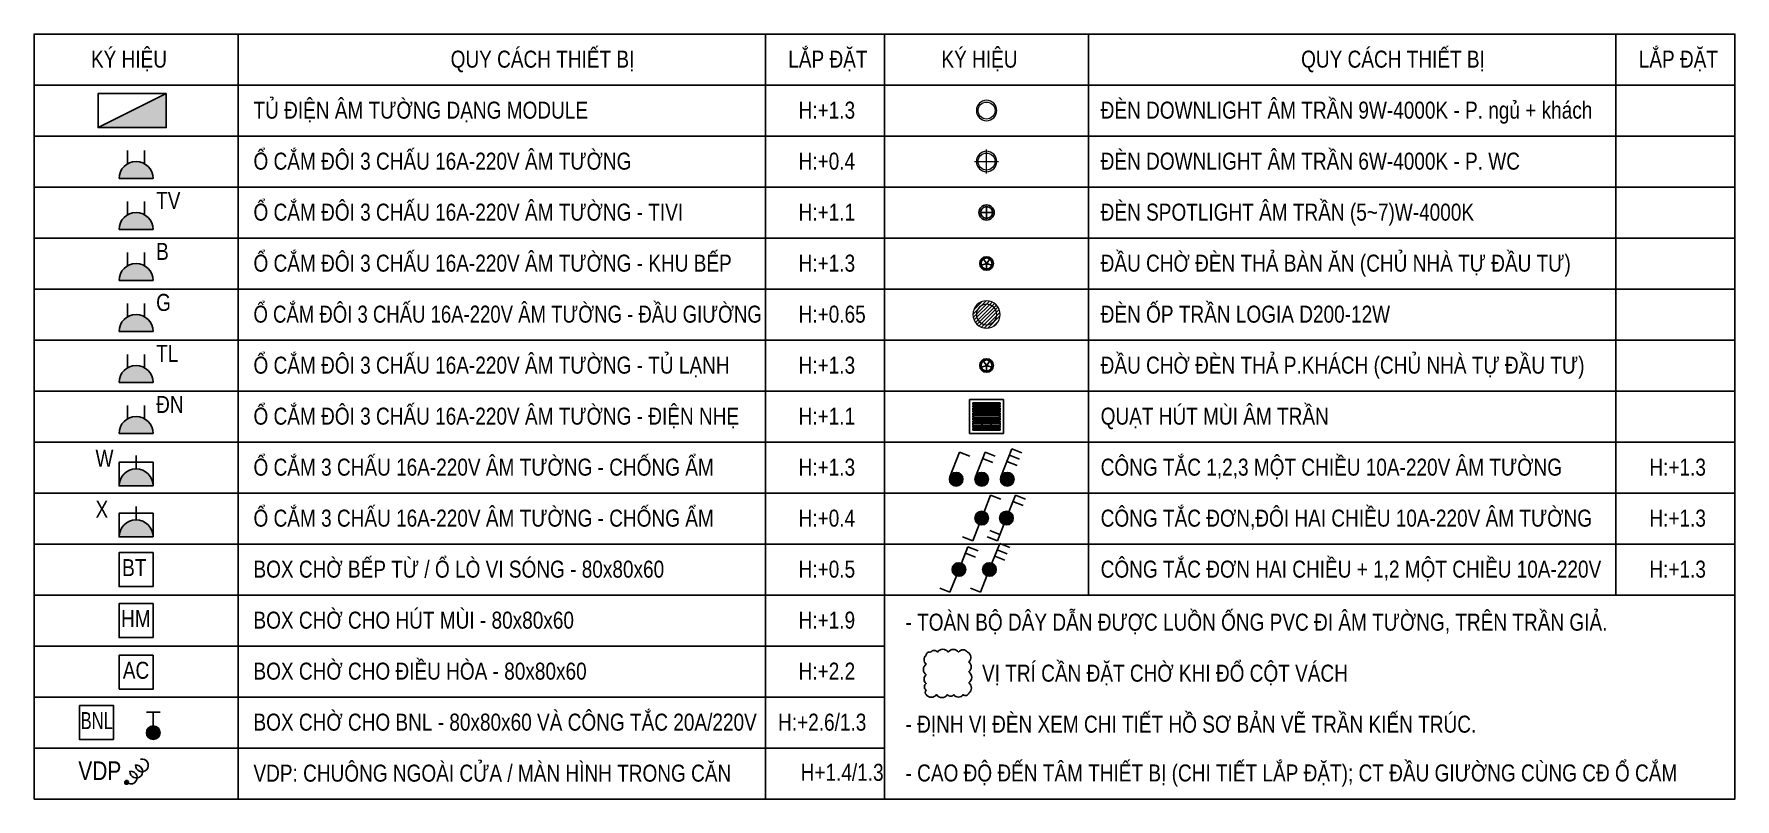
# Model space of a CAD drawing. Header units: millimetres. Extents: x 28993 to 38993, y 174478 to 178978.
import ezdxf
from ezdxf.enums import TextEntityAlignment as Align

# ---------------------------------------------------------------- set-up
doc = ezdxf.new("R2010")
doc.units = ezdxf.units.MM
doc.header["$LTSCALE"] = 100
for name, color, linetype, lineweight in [('A-DETL-GENF', 251, 'Continuous', 5), ('E-LITE-EQPM', 33, 'Continuous', 9), ('E-LITE-EQPM-OTLN', 33, 'Continuous', 9)]:
    doc.layers.add(name, color=color, linetype=linetype, lineweight=lineweight)
for name, color, linetype in [('AV-E-LT-Thiết bị chiếu sáng', 50, 'Continuous'), ('AV-E-PW-Thiết bị điện động lực', 50, 'Continuous'), ('AV-E-PW-Tủ điện', 50, 'Continuous'), ('AV-ME-Frame', 150, 'Continuous'), ('AV-ME-Text', 3, 'Continuous')]:
    doc.layers.add(name, color=color, linetype=linetype)
doc.styles.add('ARIAL', font='arial.ttf')
doc.styles.add('AV-ME-Text', font='arial.ttf', dxfattribs={"width": 0.8})
doc.styles.add('E-Arial', font='arial.ttf', dxfattribs={"width": 0.7})

# ---------------------------------------------------------------- blocks, each defined once
blk = doc.blocks.new('*U2')
blk.add_hatch(color=256).paths.add_polyline_path([(150, 50), (-250, 250), (-250, 50)])
blk.add_line((-250, 250), (150, 50))
blk.add_lwpolyline([(-250, 250), (-250, 50), (150, 50), (150, 250)], close=True)
at = {"style": 'E-Arial', "width": 0.7}
blk.add_attdef('1', (-28.8, 316.5), '', height=100, dxfattribs=at)
blk = doc.blocks.new('AV-E-O cam doi 3 chau')
at = {"transparency": 33554483}
h = blk.add_hatch(color=256, dxfattribs=at)
h.dxf.hatch_style = 1
h.paths.add_polyline_path([(-100, 0), (100, 0, 1)])
for points in [[(-50, 86.6), (-50, 165)], [(50, 86.6), (50, 165)], [(-100, 0), (100, 0)]]:
    blk.add_lwpolyline(points)
blk.add_arc((0, 0), 100, 0, 180)
at = {"style": 'AV-ME-Text'}
blk.add_attdef('1', (67.9, 178.6), '', height=100, dxfattribs=at)
blk = doc.blocks.new('AV-E-O cam don 3 chau chong am')
at = {"transparency": 33554483}
h = blk.add_hatch(color=256, dxfattribs=at)
h.dxf.hatch_style = 1
h.paths.add_polyline_path([(-100, 0), (100, 0, 1)])
at = {"color": 250}
blk.add_lwpolyline([(-100, 0), (100, 0), (100, 139.2), (-100, 139.2)], close=True, dxfattribs=at)
for points in [[(0, 100), (0, 178.4)], [(-100, 0), (100, 0)]]:
    blk.add_lwpolyline(points)
blk.add_arc((0, 0), 100, 0, 180)
at = {"style": 'AV-ME-Text'}
blk.add_attdef('W', (67.9, 178.6), '', height=100, dxfattribs=at)
blk = doc.blocks.new('AV-E-Hop dau noi am tuong 80x80x50')
blk.add_wipeout([(-100, 200), (100, 200), (100, 0), (-100, 0)])
blk.add_wipeout([(-100, 200), (100, 200), (100, 0), (-100, 0)])
blk.add_lwpolyline([(-100, 0), (100, 0), (100, 200), (-100, 200)], close=True)
at = {"style": 'AV-ME-Text'}
blk.add_attdef('1', (-47.8, 61.2), '', height=100, dxfattribs=at)
blk = doc.blocks.new('AV-E-Cong tac doi - 1 chieu')
at = {"transparency": 33554483}
blk.add_hatch(color=256, dxfattribs=at).paths.add_polyline_path([(40, 40, 1), (-40, 40, 1)])
for p, q in [((20, 200), (-37.2, 54.7)), ((20, 200), (79.6, 176.6)), ((5.5, 162.7), (65, 139.3))]:
    blk.add_line(p, q)
blk.add_circle((0, 40), 40)
blk = doc.blocks.new('AV-E-Cong tac don - 1 chieu')
at = {"transparency": 33554483}
blk.add_hatch(color=256, dxfattribs=at).paths.add_polyline_path([(40, 40, 1), (-40, 40, 1)])
for q in [(-37.2, 54.7), (79.6, 176.6)]:
    blk.add_line((20, 200), q)
blk.add_circle((0, 40), 40)
blk = doc.blocks.new('AV-E-Cong tac ba - 1 chieu')
at = {"transparency": 33554483}
blk.add_hatch(color=256, dxfattribs=at).paths.add_polyline_path([(40, 40, 1), (-40, 40, 1)])
for p, q in [((27.3, 218.4), (-37.2, 54.7)), ((27.3, 218.4), (86.8, 195)), ((-1.8, 143.9), (57.8, 120.4)), ((12.7, 181.1), (72.3, 157.7))]:
    blk.add_line(p, q)
blk.add_circle((0, 40), 40)
blk = doc.blocks.new('AV-E-Cong tac don 2 chieu')
at = {"transparency": 33554483}
blk.add_hatch(color=256, dxfattribs=at).paths.add_polyline_path([(40, 40, 1), (-40, 40, 1)])
for p, q in [((52.7, 174), (14.7, 77.2)), ((52.7, 174), (112.3, 150.5)), ((-52.7, -94), (-14.7, 2.8)), ((-52.7, -94), (-112.3, -70.5))]:
    blk.add_line(p, q)
blk.add_circle((0, 40), 40)
blk = doc.blocks.new('AV_DenDowlight - DenDowlight AmTran-1428806-TẦNG 4')
at = {"layer": 'E-LITE-EQPM'}
blk.add_circle((0, 0), 50, dxfattribs=at)
for start, end in [(0, 180), (180, 0)]:
    blk.add_arc((0, 0), 60, start, end, dxfattribs=at)
blk = doc.blocks.new('AV_DenDowlight - DenSpotlight-1430764-TẦNG 4')
at = {"color": 8}
for p, q in [((0, 35), (0, -35)), ((-35, 0), (35, 0))]:
    blk.add_line(p, q, dxfattribs=at)
at = {"color": 7}
blk.add_circle((0, 0), 35, dxfattribs=at)
for start, end in [(360, 180), (180, 360)]:
    blk.add_arc((0, 0), 45, start, end)
blk = doc.blocks.new('AV_DauChoDenThaBanAn - AV_Đầu chờ Lắp đèn Trần-1428755-TẦNG 4')
at = {"color": 8}
for p, q in [((-6, 8), (-38, 53)), ((6, 8), (38, 53)), ((-10, -3), (-62, -20)), ((0, -10), (0, -65)), ((10, -3), (62, -20))]:
    blk.add_line(p, q, dxfattribs=at)
for radius, start, end in [(80, 0, 180), (80, 180, 0), (65, 360, 180), (65, 180, 360), (10, 0, 180), (10, 180, 0), (3, 360, 180), (3, 180, 360)]:
    blk.add_arc((0, 0), radius, start, end)
blk = doc.blocks.new('AV_HutMuiWC1 - AV_HutMuiWC1-1430311-TẦNG 4')
for p, q in [((-100, -100), (-100, 100)), ((-100, 100), (100, 100)), ((100, 100), (100, -100)), ((-56.2, 32.5), (-43.3, 25)), ((-34.6, 20), (-17.3, 10)), ((-31.8, 55), (-32.5, 56.2)), ((-23.1, 40), (-28.9, 50)), ((-14.4, 25), (-20.2, 35)), ((-10, 17.3), (-11.5, 20)), ((11.5, 20), (10, 17.3)), ((20.2, 35), (14.4, 25)), ((17.3, 10), (34.6, 20)), ((28.9, 50), (23.1, 40)), ((32.5, 56.2), (31.8, 55)), ((43.3, 25), (56.2, 32.5)), ((100, -100), (-100, -100)), ((-43.3, -25), (-56.2, -32.5)), ((-17.3, -10), (-34.6, -20)), ((-32.5, -56.2), (-31.8, -55)), ((-28.9, -50), (-23.1, -40)), ((-20.2, -35), (-14.4, -25)), ((-11.5, -20), (-10, -17.3)), ((10, -17.3), (11.5, -20)), ((14.4, -25), (20.2, -35)), ((34.6, -20), (17.3, -10)), ((23.1, -40), (28.9, -50)), ((31.8, -55), (32.5, -56.2)), ((56.2, -32.5), (43.3, -25))]:
    blk.add_line(p, q)
at = {"color": 8}
for p, q in [((80, 80), (-80, 80)), ((-80, 80), (-80, 70)), ((-80, 70), (80, 70)), ((80, 65), (-80, 65)), ((-80, 65), (-80, 55)), ((-80, 55), (80, 55)), ((80, 50), (-80, 50)), ((-80, 50), (-80, 40)), ((-80, 40), (80, 40)), ((80, 35), (-80, 35)), ((-80, 35), (-80, 25)), ((-80, 25), (80, 25)), ((80, 20), (-80, 20)), ((-80, 20), (-80, 10)), ((-80, 10), (80, 10)), ((80, 5), (-80, 5)), ((-80, 5), (-80, -5)), ((80, 70), (80, 80)), ((80, 55), (80, 65)), ((80, 40), (80, 50)), ((80, 25), (80, 35)), ((80, 10), (80, 20)), ((80, -5), (80, 5)), ((-80, -5), (80, -5)), ((80, -10), (-80, -10)), ((-80, -10), (-80, -20)), ((-80, -20), (80, -20)), ((80, -25), (-80, -25)), ((-80, -25), (-80, -35)), ((-80, -35), (80, -35)), ((80, -40), (-80, -40)), ((-80, -40), (-80, -50)), ((-80, -50), (80, -50)), ((-80, -55), (-80, -65)), ((80, -55), (-80, -55)), ((-80, -65), (80, -65)), ((80, -70), (-80, -70)), ((-80, -70), (-80, -80)), ((-80, -80), (80, -80)), ((80, -20), (80, -10)), ((80, -35), (80, -25)), ((80, -50), (80, -40)), ((80, -65), (80, -55)), ((80, -80), (80, -70))]:
    blk.add_line(p, q, dxfattribs=at)
for centre, radius, start, end in [((-9, 0), 67.4, 175.60525, 184.39475), ((-9, 0), 67.4, 162.63064, 171.43185), ((-9, 0), 67.4, 155.48306, 158.14188), ((-61.2, 23.8), 10, 60, 155.48306), ((-23.8, 61.2), 10, 157.85236, 210), ((0, 9), 67.4, 65.48306, 114.51694), ((0, 0), 20, 120, 150), ((0, 0), 20, 30, 60), ((23.8, 61.2), 10, 330, 22.14764), ((61.2, 23.8), 10, 24.51694, 120), ((9, 0), 67.4, 21.85812, 24.51694), ((9, 0), 67.4, 8.44389, 17.36936), ((9, 0), 67.4, 355.71593, 4.28407), ((-9, 0), 67.4, 188.56815, 197.36936), ((-9, 0), 67.4, 201.85812, 204.51694), ((-61.2, -23.8), 10, 204.51694, 300), ((-23.8, -61.2), 10, 150, 202.14764), ((0, -9), 67.4, 245.48306, 294.51694), ((0, 0), 20, 210, 240), ((0, 0), 20, 300, 330), ((23.8, -61.2), 10, 337.85236, 30), ((61.2, -23.8), 10, 240, 335.48306), ((9, 0), 67.4, 335.48306, 338.14188), ((9, 0), 67.4, 342.63064, 351.55611)]:
    blk.add_arc(centre, radius, start, end)
blk = doc.blocks.new('AV-E-Cong tac don 1 chieu - don 2 chieu')
at = {"transparency": 33554483}
blk.add_hatch(color=256, dxfattribs=at).paths.add_polyline_path([(40, 40, 1), (-40, 40, 1)])
for p, q in [((52.7, 174), (14.7, 77.2)), ((38.1, 136.8), (97.6, 113.3)), ((52.7, 174), (112.3, 150.5)), ((-52.7, -94), (-14.7, 2.8)), ((-52.7, -94), (-112.3, -70.5))]:
    blk.add_line(p, q)
blk.add_circle((0, 40), 40)
blk = doc.blocks.new('AV-E-Cong tac doi 1 chieu - don 2 chieu')
at = {"transparency": 33554483}
blk.add_hatch(color=256, dxfattribs=at).paths.add_polyline_path([(40, 40, 1), (-40, 40, 1)])
for p, q in [((60.1, 192.6), (14.7, 77.2)), ((30.8, 118.2), (90.3, 94.7)), ((45.4, 155.4), (105, 131.9)), ((60.1, 192.6), (119.6, 169.2)), ((-52.7, -94), (-14.7, 2.8)), ((-52.7, -94), (-112.3, -70.5))]:
    blk.add_line(p, q)
blk.add_circle((0, 40), 40)
blk = doc.blocks.new('AV_DenDowlight WC - DenDowlight AmTran-5881564-TẦNG 3 Copy 1')
at = {"layer": 'E-LITE-EQPM-OTLN'}
for p, q in [((-70, 0), (70, 0)), ((0, -70), (0, 70))]:
    blk.add_line(p, q, dxfattribs=at)
blk.add_circle((0, 0), 50, dxfattribs=at)
for start, end in [(0, 180), (180, 0)]:
    blk.add_arc((0, 0), 60, start, end, dxfattribs=at)
blk = doc.blocks.new('AV-E-Cong tac 20A')
at = {"transparency": 33554483}
h = blk.add_hatch(color=256, dxfattribs=at)
h.dxf.hatch_style = 1
h.paths.add_polyline_path([(-25, 0, 1), (25, 0, 1)])
blk.add_line((-25, 75), (25, 75))
blk.add_lwpolyline([(0, 25), (0, 75)])
blk.add_circle((0, 0), 25)
blk = doc.blocks.new('AV-E-Cong tac doi 2 chieu')
at = {"transparency": 33554483}
blk.add_hatch(color=256, dxfattribs=at).paths.add_polyline_path([(40, 40, 1), (-40, 40, 1)])
for p, q in [((52.7, 174), (14.7, 77.2)), ((38.1, 136.8), (97.6, 113.3)), ((52.7, 174), (112.3, 150.5)), ((-52.7, -94), (-14.7, 2.8)), ((-52.7, -94), (-112.3, -70.5)), ((-38.1, -56.8), (-97.6, -33.3))]:
    blk.add_line(p, q)
blk.add_circle((0, 40), 40)
blk = doc.blocks.new('BNN')
h = blk.add_hatch(color=256)
edge = h.paths.add_edge_path()
edge.add_arc((-3, 2), 18.7, 41.2668, 401.2668, ccw=False)
blk.add_circle((-3, 2, 0), 18.7)
for centre, start, end in [((163, 152, 0), 347.5562, 274.9774), ((44, 43, 0), 352.0593, 221.2668), ((103, 97, 0), 350.4913, 272.0423)]:
    blk.add_arc(centre, 62.3, start, end)
blk = doc.blocks.new('AV-Đèn Gắn Nổi D120 - AV-Đèn Gắn Nổi D120-V45-MẶT BẰNG HOÀN THIỆN TRẦN TẦNG 4-18')
at = {"layer": 'E-LITE-EQPM'}
h = blk.add_hatch(dxfattribs=at)
h.set_pattern_fill('FP_39', color=256, style=0, pattern_type=2)
h.set_pattern_definition([(45, (-4200, -44495), (-10.6066017, 10.6066017), [])])
h.paths.add_polyline_path([(0, -80), (20.7, -77.3), (40, -69.3), (56.6, -56.6), (69.3, -40), (77.3, -20.7), (80, 0), (77.3, 20.7), (69.3, 40), (56.6, 56.6), (40, 69.3), (20.7, 77.3), (0, 80), (-20.7, 77.3), (-40, 69.3), (-56.6, 56.6), (-69.3, 40), (-77.3, 20.7), (-80, 0), (-77.3, -20.7), (-67.2, -42.7), (-56.6, -56.6), (-40, -69.3), (-20.7, -77.3)])
at = {"layer": 'A-DETL-GENF'}
for start, end in [(360, 180), (180, 360)]:
    blk.add_arc((0, 0), 80, start, end, dxfattribs=at)
at = {"layer": 'E-LITE-EQPM'}
for start, end in [(0, 180), (180, 0)]:
    blk.add_arc((0, 0), 60, start, end, dxfattribs=at)

msp = doc.modelspace()

# ---------------------------------------------------------------- linework, layer by layer
at = {"color": 4, "elevation": 0}
msp.add_lwpolyline([(34238.5, 175092.1, 0.520567), (34298.7, 175092.1, 0.520567), (34363.6, 175092.1, 0.520567), (34399.8, 175092.1, 0.520567), (34455.9, 175092.1, 0.520567), (34488.5, 175101, 0.520567), (34488.5, 175161.2, 0.520567), (34488.5, 175226.8, 0.520567), (34488.5, 175284.2, 0.520567), (34481.3, 175342.1, 0.520567), (34428.4, 175342.1, 0.520567), (34367.9, 175342.1, 0.520567), (34303.9, 175342.1, 0.520567), (34264.7, 175342.1, 0.520567), (34238.5, 175323.1, 0.520567), (34238.5, 175272.8, 0.520567), (34238.5, 175208.2, 0.520567), (34238.5, 175158.1, 0.520567), (34238.5, 175118.7, 0.520567)], format="xyb", close=True, dxfattribs=at)
at = {"layer": 'AV-ME-Frame'}
for points in [[(28993.1, 174478.3), (33993.1, 174478.3), (33993.1, 178978.3), (28993.1, 178978.3)], [(33993.1, 174478.3), (38993.1, 174478.3), (38993.1, 178978.3), (33993.1, 178978.3)]]:
    msp.add_lwpolyline(points, close=True, dxfattribs=at)
for points in [[(30193.1, 178978.3), (30193.1, 174478.3)], [(33293.1, 178978.3), (33293.1, 174478.3)], [(35193.1, 178978.3), (35193.1, 175678.3)], [(38293.1, 178978.3), (38293.1, 175678.3)], [(28993.1, 178678.3), (33993.1, 178678.3)], [(33993.1, 178678.3), (38993.1, 178678.3)], [(28993.1, 178378.3), (33993.1, 178378.3)], [(33993.1, 178378.3), (38993.1, 178378.3)], [(28993.1, 178078.3), (33993.1, 178078.3)], [(33993.1, 178078.3), (38993.1, 178078.3)], [(28993.1, 177778.3), (33993.1, 177778.3)], [(33993.1, 177778.3), (38993.1, 177778.3)], [(28993.1, 177478.3), (33993.1, 177478.3)], [(33993.1, 177478.3), (38993.1, 177478.3)], [(28993.1, 177178.3), (33993.1, 177178.3)], [(33993.1, 177178.3), (38993.1, 177178.3)], [(28993.1, 176878.3), (33993.1, 176878.3)], [(33993.1, 176878.3), (38993.1, 176878.3)], [(28993.1, 176578.3), (33993.1, 176578.3)], [(33993.1, 176578.3), (38993.1, 176578.3)], [(28993.1, 176278.3), (33993.1, 176278.3)], [(33993.1, 176278.3), (38993.1, 176278.3)], [(28993.1, 175978.3), (33993.1, 175978.3)], [(33993.1, 175978.3), (38993.1, 175978.3)], [(33993.1, 175678.3), (38993.1, 175678.3)]]:
    msp.add_lwpolyline(points, dxfattribs=at)

# ---------------------------------------------------------------- block references
at = {"layer": 'AV-E-LT-Thiết bị chiếu sáng', "lineweight": 9}
for name, p in [('AV_DenDowlight - DenDowlight AmTran-1428806-TẦNG 4', (34593.1, 178528.3)), ('AV_DenDowlight - DenSpotlight-1430764-TẦNG 4', (34593.1, 177928.3)), ('AV-Đèn Gắn Nổi D120 - AV-Đèn Gắn Nổi D120-V45-MẶT BẰNG HOÀN THIỆN TRẦN TẦNG 4-18', (34593.1, 177328.3)), ('AV_HutMuiWC1 - AV_HutMuiWC1-1430311-TẦNG 4', (34593.1, 176728.3))]:
    msp.add_blockref(name, p, dxfattribs=at)
at = {"layer": 'AV-E-LT-Thiết bị chiếu sáng'}
for name, p in [('AV_DenDowlight WC - DenDowlight AmTran-5881564-TẦNG 3 Copy 1', (34593.1, 178228.3)), ('AV-E-Cong tac don - 1 chieu', (34414.5, 176319.3, 0)), ('AV-E-Cong tac doi - 1 chieu', (34564.5, 176319.3, 0)), ('AV-E-Cong tac ba - 1 chieu', (34714.5, 176319.3, 0)), ('AV-E-Cong tac don 2 chieu', (34564.5, 176090.7, 0)), ('AV-E-Cong tac doi 2 chieu', (34709.8, 176090.7, 0)), ('AV-E-Cong tac don 1 chieu - don 2 chieu', (34430.5, 175788.3)), ('AV-E-Cong tac doi 1 chieu - don 2 chieu', (34610.1, 175788.3))]:
    msp.add_blockref(name, p, dxfattribs=at)
at = {"layer": 'AV-E-LT-Thiết bị chiếu sáng', "lineweight": 9, "xscale": 0.5, "yscale": 0.5, "zscale": 0.5}
for p in [(34593.1, 177628.3), (34593.1, 177028.3)]:
    msp.add_blockref('AV_DauChoDenThaBanAn - AV_Đầu chờ Lắp đèn Trần-1428755-TẦNG 4', p, dxfattribs=at)
at = {"layer": 'AV-E-PW-Thiết bị điện động lực', "xscale": -1}
msp.add_blockref('AV-E-O cam doi 3 chau', (29593.1, 178128.3), dxfattribs=at)
at = {"layer": 'AV-E-PW-Thiết bị điện động lực'}
ref = msp.add_blockref('AV-E-O cam doi 3 chau', (29593.1, 177828.3), dxfattribs=dict(at, xscale=-1))
ref.add_attrib('1', 'TV', (29711, 177949.4), dxfattribs={"layer": '0', "height": 100, "style": 'AV-ME-Text', "width": 0.8})
ref = msp.add_blockref('AV-E-O cam doi 3 chau', (29593.1, 177528.3), dxfattribs=dict(at, xscale=-1))
ref.add_attrib('1', 'B', (29711, 177649.4), dxfattribs={"layer": '0', "height": 100, "style": 'AV-ME-Text', "width": 0.8})
ref = msp.add_blockref('AV-E-O cam doi 3 chau', (29593.1, 177228.3), dxfattribs=dict(at, xscale=-1))
ref.add_attrib('1', 'G', (29711, 177349.4), dxfattribs={"layer": '0', "height": 100, "style": 'AV-ME-Text', "width": 0.8})
ref = msp.add_blockref('AV-E-O cam doi 3 chau', (29593.1, 176928.3), dxfattribs=dict(at, xscale=-1))
ref.add_attrib('1', 'TL', (29711, 177049.4), dxfattribs={"layer": '0', "height": 100, "style": 'AV-ME-Text', "width": 0.8})
ref = msp.add_blockref('AV-E-O cam doi 3 chau', (29593.1, 176628.3), dxfattribs=dict(at, xscale=-1))
ref.add_attrib('1', 'ÐN', (29711, 176749.4), dxfattribs={"layer": '0', "height": 100, "style": 'AV-ME-Text', "width": 0.8})
ref = msp.add_blockref('AV-E-O cam don 3 chau chong am', (29593.1, 176319.6, 0), dxfattribs=dict(at, xscale=-1))
ref.add_attrib('W', 'W', (29354.7, 176432.7, 0), dxfattribs={"layer": '0', "height": 100, "style": 'AV-ME-Text', "width": 0.8})
ref = msp.add_blockref('AV-E-O cam don 3 chau chong am', (29593.1, 176019.6, 0), dxfattribs=dict(at, xscale=-1))
ref.add_attrib('W', 'X', (29354.7, 176132.7, 0), dxfattribs={"layer": '0', "height": 100, "style": 'AV-ME-Text', "width": 0.8})
at = {"layer": 'AV-E-PW-Thiết bị điện động lực', "xscale": 1.6, "yscale": 1.6, "zscale": 1.6}
msp.add_blockref('AV-E-Cong tac 20A', (29694.1, 174868.3), dxfattribs=at)
at = {"layer": 'AV-E-PW-Thiết bị điện động lực', "xscale": -0.6, "yscale": 0.6, "zscale": 0.6, "rotation": 270}
msp.add_blockref('BNN', (29536.3, 174578, 0), dxfattribs=at)
at = {"layer": 'AV-E-PW-Tủ điện', "xscale": -1}
msp.add_blockref('*U2', (29520.2, 178378.3), dxfattribs=at)

# ---------------------------------------------------------------- texts
at = {"layer": 'AV-ME-Text', "style": 'AV-ME-Text'}
for s, width, p in [('KÝ HIỆU', 0.8, (29327.8, 178830.4, 0)), ('QUY CÁCH THIẾT BỊ', 0.8, (31442.4, 178830.4, 0)), ('LẮP ĐẶT', 0.8, (33427.3, 178830.4, 0)), ('KÝ HIỆU', 0.8, (34327.8, 178830.4, 0)), ('QUY CÁCH THIẾT BỊ', 0.8, (36442.4, 178830.4, 0)), ('LẮP ĐẶT', 0.8, (38427.3, 178830.4, 0)), ('TỦ ĐIỆN ÂM TƯỜNG DẠNG MODULE', 0.8, (30283.3, 178530.4, 0)), ('ĐÈN DOWNLIGHT ÂM TRẦN 9W-4000K - P. ngủ + khách', 0.8, (35264, 178530.4, 0)), ('H:+1.3', 0.8, (33488.1, 178530.4, 0)), ('Ổ CẮM ĐÔI 3 CHẤU 16A-220V ÂM TƯỜNG', 0.8, (30283.3, 178230.4, 0)), ('ĐÈN DOWNLIGHT ÂM TRẦN 6W-4000K - P. WC', 0.8, (35264, 178230.4, 0)), ('H:+0.4', 0.8, (33488.1, 178230.4, 0)), ('Ổ CẮM ĐÔI 3 CHẤU 16A-220V ÂM TƯỜNG - TIVI', 0.8, (30283.3, 177930.4, 0)), ('ĐÈN SPOTLIGHT ÂM TRẦN (5~7)W-4000K', 0.8, (35264, 177930.4, 0)), ('H:+1.1', 0.8, (33488.1, 177930.4, 0)), ('Ổ CẮM ĐÔI 3 CHẤU 16A-220V ÂM TƯỜNG - KHU BẾP', 0.8, (30283.3, 177630.4, 0)), ('ĐẦU CHỜ ĐÈN THẢ BÀN ĂN (CHỦ NHÀ TỰ ĐẦU TƯ)', 0.8, (35264, 177630.4, 0)), ('H:+1.3', 0.8, (33488.1, 177630.4, 0)), ('Ổ CẮM ĐÔI 3 CHẤU 16A-220V ÂM TƯỜNG - ĐẦU GIƯỜNG', 0.78, (30283.3, 177330.4, 0)), ('ĐÈN ỐP TRẦN LOGIA D200-12W', 0.8, (35264, 177330.4, 0)), ('H:+0.65', 0.8, (33488.1, 177330.4, 0)), ('Ổ CẮM ĐÔI 3 CHẤU 16A-220V ÂM TƯỜNG - TỦ LẠNH', 0.8, (30283.3, 177030.4, 0)), ('ĐẦU CHỜ ĐÈN THẢ P.KHÁCH (CHỦ NHÀ TỰ ĐẦU TƯ)', 0.8, (35264, 177030.4, 0)), ('H:+1.3', 0.8, (33488.1, 177030.4, 0)), ('Ổ CẮM ĐÔI 3 CHẤU 16A-220V ÂM TƯỜNG - ĐIỆN NHẸ', 0.8, (30283.3, 176730.4, 0)), ('QUẠT HÚT MÙI ÂM TRẦN', 0.8, (35264, 176730.4, 0)), ('H:+1.1', 0.8, (33488.1, 176730.4, 0)), ('Ổ CẮM 3 CHẤU 16A-220V ÂM TƯỜNG - CHỐNG ẨM', 0.8, (30283.3, 176430.4, 0)), ('CÔNG TẮC 1,2,3 MỘT CHIỀU 10A-220V ÂM TƯỜNG', 0.8, (35264, 176430.4, 0)), ('H:+1.3', 0.8, (33488.1, 176430.4, 0)), ('H:+1.3', 0.8, (38489.7, 176430.4, 0)), ('Ổ CẮM 3 CHẤU 16A-220V ÂM TƯỜNG - CHỐNG ẨM', 0.8, (30283.3, 176130.4, 0)), ('CÔNG TẮC ĐƠN,ĐÔI HAI CHIỀU 10A-220V ÂM TƯỜNG', 0.8, (35264, 176130.4, 0)), ('H:+0.4', 0.8, (33488.1, 176130.4, 0)), ('H:+1.3', 0.8, (38489.7, 176130.4, 0)), ('BOX CHỜ BẾP TỪ / Ổ LÒ VI SÓNG - 80x80x60', 0.8, (30283.3, 175830.4, 0)), ('CÔNG TẮC ĐƠN HAI CHIỀU + 1,2 MỘT CHIỀU 10A-220V', 0.8, (35264, 175830.4, 0)), ('H:+0.5', 0.8, (33488.1, 175830.4, 0)), ('H:+1.3', 0.8, (38489.7, 175830.4, 0)), ('BOX CHỜ CHO HÚT MÙI - 80x80x60', 0.8, (30283.3, 175530.4, 0)), ('H:+1.9', 0.8, (33488.1, 175530.4, 0)), ('- TOÀN BỘ DÂY DẪN ĐƯỢC LUỒN ỐNG PVC ĐI ÂM TƯỜNG, TRÊN TRẦN GIẢ.', 0.8, (34116.7, 175518.5, 0)), ('BOX CHỜ CHO ĐIỀU HÒA - 80x80x60', 0.8, (30283.3, 175230.4, 0)), ('H:+2.2', 0.8, (33488.1, 175230.4, 0)), ('VỊ TRÍ CẦN ĐẶT CHỜ KHI ĐỔ CỘT VÁCH', 0.8, (34566.6, 175218.5, 0)), ('BOX CHỜ CHO BNL - 80x80x60 VÀ CÔNG TẮC 20A/220V', 0.8, (30283.3, 174930.4, 0)), ('H:+2.6/1.3', 0.8, (33367.5, 174930.4, 0)), ('- ĐỊNH VỊ ĐÈN XEM CHI TIẾT HỒ SƠ BẢN VẼ TRẦN KIẾN TRÚC.', 0.8, (34116.7, 174918.5, 0)), ('VDP: CHUÔNG NGOÀI CỬA / MÀN HÌNH TRONG CĂN', 0.8, (30283.3, 174630.4, 0)), ('- CAO ĐỘ ĐẾN TÂM THIẾT BỊ (CHI TIẾT LẮP ĐẶT); CT ĐẦU GIƯỜNG CÙNG CĐ Ổ CẮM', 0.8, (34116.7, 174631.5, 0)), ('H+1.4/1.3', 0.8, (33500.1, 174635.2, 0))]:
    msp.add_text(s, height=100, dxfattribs=dict(at, width=width)).set_placement(p, align=Align.MIDDLE_LEFT)
at = {"layer": 'AV-ME-Text', "style": 'ARIAL', "width": 0.8}
msp.add_text('VDP', height=110, dxfattribs=at).set_placement((29253.5, 174589.5, 0))

# ---------------------------------------------------------------- next in the draw order: block references
at = {"layer": 'AV-E-PW-Thiết bị điện động lực'}
ref = msp.add_blockref('AV-E-Hop dau noi am tuong 80x80x50', (29593.1, 175728.3), dxfattribs=dict(at, xscale=-1))
ref.add_attrib('1', 'BT', (29511.3, 175789.5), dxfattribs={"layer": '0', "height": 100, "style": 'AV-ME-Text', "width": 0.8})
ref = msp.add_blockref('AV-E-Hop dau noi am tuong 80x80x50', (29593.1, 175428.3), dxfattribs=dict(at, xscale=-1))
ref.add_attrib('1', 'HM', (29504.8, 175489.5), dxfattribs={"layer": '0', "height": 100, "style": 'AV-ME-Text', "width": 0.8})
ref = msp.add_blockref('AV-E-Hop dau noi am tuong 80x80x50', (29593.1, 175124.2), dxfattribs=at)
ref.add_attrib('1', 'AC', (29515.1, 175185.4), dxfattribs={"layer": '0', "height": 100, "style": 'AV-ME-Text', "width": 0.8})
ref = msp.add_blockref('AV-E-Hop dau noi am tuong 80x80x50', (29360.5, 174828.3), dxfattribs=dict(at, xscale=-1))
ref.add_attrib('1', 'BNL', (29267, 174889.5), dxfattribs={"layer": '0', "height": 100, "style": 'AV-ME-Text', "width": 0.7})

# ---------------------------------------------------------------- next in the draw order: linework, layer by layer
at = {"layer": 'AV-ME-Frame'}
for points in [[(28993.1, 175678.3), (33993.1, 175678.3)], [(28993.1, 175378.3), (33993.1, 175378.3)], [(28993.1, 175078.3), (33993.1, 175078.3)], [(28993.1, 174778.3), (33993.1, 174778.3)]]:
    msp.add_lwpolyline(points, dxfattribs=at)

doc.saveas('drawing.dxf')
